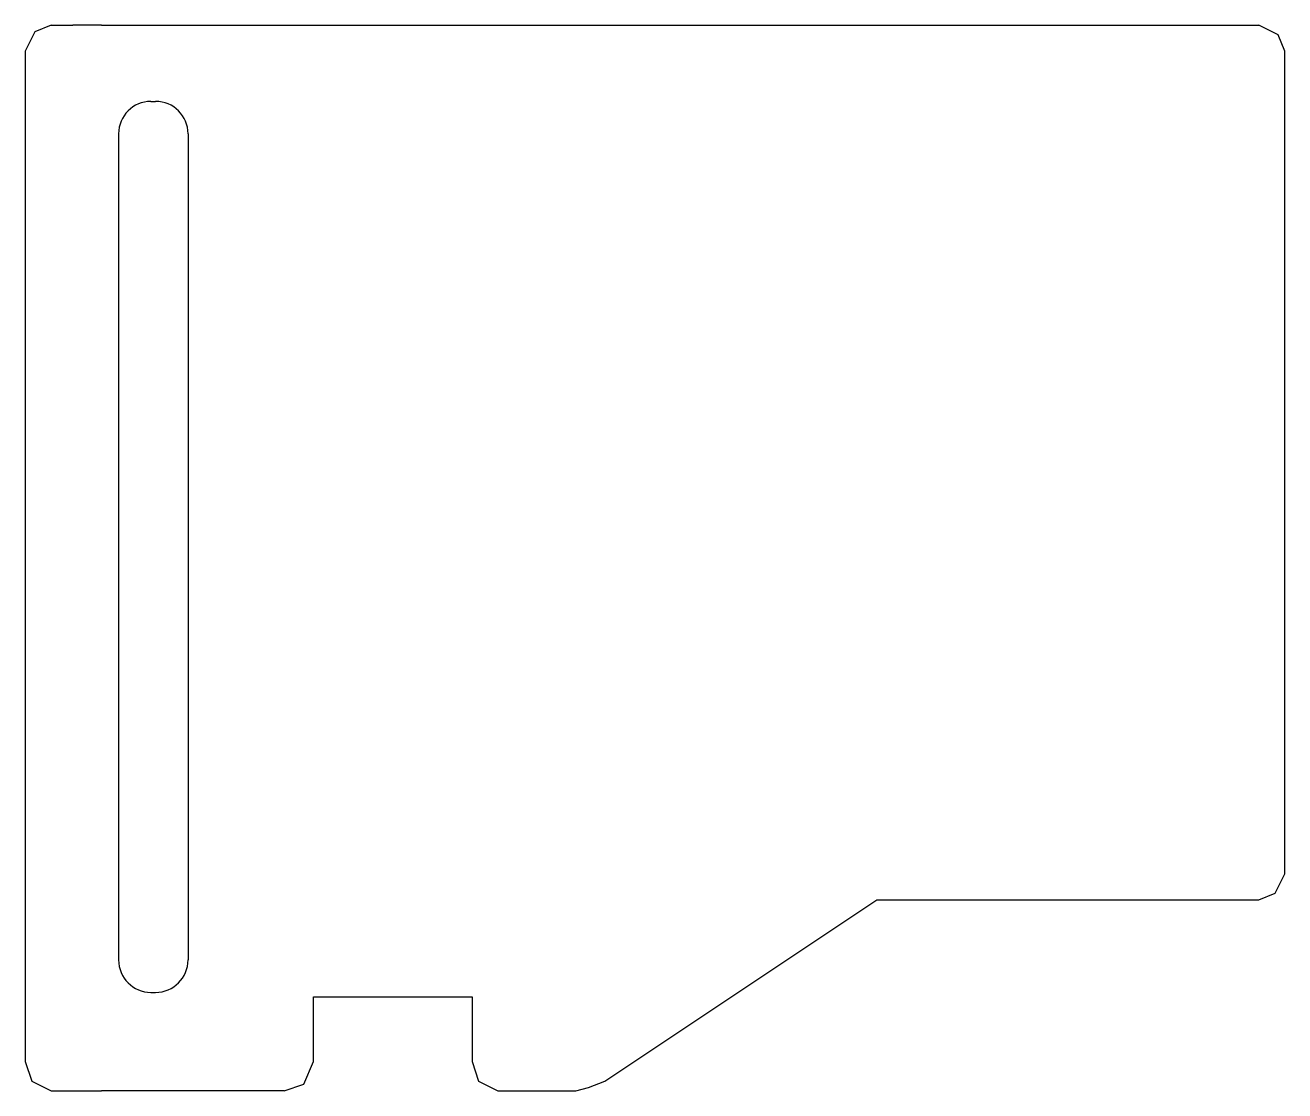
# Model space of a CAD drawing. Header units: millimetres. Extents: x -22324 to -21524, y -2929 to -2252.
import ezdxf

# ---------------------------------------------------------------- set-up
doc = ezdxf.new("R2010")
doc.units = ezdxf.units.MM
doc.header["$LTSCALE"] = 205.655527

msp = doc.modelspace()

# ---------------------------------------------------------------- linework, layer by layer
at = {"color": 7, "linetype": 'Continuous'}
for p, q in [((-22307.46, -2251.93), (-22317.74, -2256.04)), ((-22307.46, -2251.93), (-22293.65, -2251.93)), ((-22275.38, -2251.93), (-22293.65, -2251.93)), ((-22275.38, -2251.93), (-21540.36, -2251.93)), ((-21528.02, -2258.1), (-21540.36, -2251.93)), ((-22317.74, -2256.04), (-22323.91, -2268.38)), ((-21523.91, -2268.38), (-21528.02, -2258.1)), ((-22323.91, -2268.38), (-22323.91, -2910.03)), ((-21523.91, -2790.75), (-21523.91, -2268.38)), ((-22244.04, -2300.31), (-22241.06, -2300.31)), ((-22264.61, -2320.88), (-22264.61, -2845.46)), ((-22220.49, -2320.88), (-22220.49, -2845.46)), ((-21530.08, -2803.08), (-21523.91, -2790.75)), ((-21955.78, -2922.37), (-21783.03, -2807.2)), ((-21783.03, -2807.2), (-21540.36, -2807.2)), ((-21540.36, -2807.2), (-21530.08, -2803.08)), ((-22244.04, -2866.02), (-22241.06, -2866.02)), ((-22140.87, -2910.03), (-22140.87, -2868.89)), ((-22140.87, -2868.89), (-22040.1, -2868.89)), ((-22040.1, -2868.89), (-22040.1, -2910.03)), ((-22323.91, -2910.03), (-22319.79, -2922.37)), ((-22147.04, -2924.42), (-22140.87, -2910.03)), ((-22040.1, -2910.03), (-22035.99, -2922.37)), ((-22319.79, -2922.37), (-22307.46, -2928.53)), ((-22159.38, -2928.53), (-22147.04, -2924.42)), ((-22035.99, -2922.37), (-22023.65, -2928.53)), ((-21974.29, -2928.53), (-21966.07, -2926.48)), ((-21966.07, -2926.48), (-21955.78, -2922.37)), ((-22307.46, -2928.53), (-22293.65, -2928.53)), ((-22293.65, -2928.53), (-22275.38, -2928.53)), ((-22159.38, -2928.53), (-22275.38, -2928.53)), ((-22023.65, -2928.53), (-21974.29, -2928.53))]:
    msp.add_line(p, q, dxfattribs=at)
for centre, start, end in [((-22244.04, -2320.88), 90, 180), ((-22241.06, -2320.88), 360, 90), ((-22244.04, -2845.46), 180, 270), ((-22241.06, -2845.46), 270, 0)]:
    msp.add_arc(centre, 20.57, start, end, dxfattribs=at)

doc.saveas('drawing.dxf')
